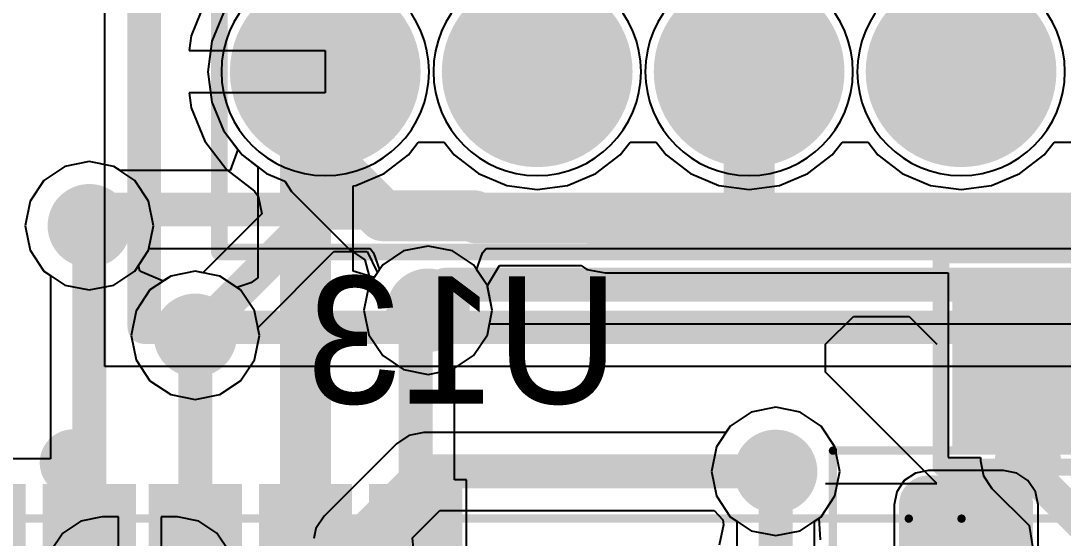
# Model space of a CAD drawing. Header units: millimetres. Extents: x 3.6 to 6.79, y 1.07 to 2.73.
# Drawn here: x 4.4539 to 4.6998, y 2.0483 to 2.1702 of the extents above; entities that cross this region are included whole.
import ezdxf

# ---------------------------------------------------------------- set-up
doc = ezdxf.new("R2010")
doc.units = ezdxf.units.MM
doc.header["$MEASUREMENT"] = 0
for name, color, linetype in [('BottomLayer', 5, 'Continuous'), ('BottomOverlay', 54, 'Continuous'), ('BottomPaste', 16, 'Continuous'), ('BottomSolder', 6, 'Continuous'), ('Mechanical13', 56, 'Continuous'), ('Mechanical15', 56, 'Continuous'), ('MidLayer1', 16, 'Continuous'), ('MidLayer2', 76, 'Continuous'), ('MultiLayer', 9, 'Continuous'), ('PadHoleLayer', 156, 'Continuous'), ('TopLayer', 1, 'Continuous'), ('TopOverlay', 2, 'Continuous'), ('TopPaste', 8, 'Continuous'), ('TopSolder', 216, 'Continuous'), ('ViaHoleLayer', 16, 'Continuous')]:
    doc.layers.add(name, color=color, linetype=linetype)

# ---------------------------------------------------------------- blocks, each defined once
blk = doc.blocks.new('61031621121_B_11')
at = {"layer": 'BottomOverlay'}
for p, q in [((0.12205, -0.39187), (0.12205, -0.41811)), ((0.12205, -0.41811), (0.14829, -0.39187)), ((0.14829, -0.39187), (0.15485, -0.39187)), ((0.15485, -0.39187), (0.1614, -0.39843)), ((0.1614, -0.39843), (0.1614, -0.41155)), ((0.1614, -0.41155), (0.15485, -0.41811))]:
    blk.add_line(p, q, dxfattribs=at)
blk = doc.blocks.new('RES_SMD_0603_B_91')
at = {"layer": 'BottomLayer'}
for points in [[(-0.04681, -0.01772), (-0.02319, -0.01772), (-0.04681, 0.01772), (-0.02319, 0.01772)], [(0.02468, -0.01772), (0.0483, -0.01772), (0.02468, 0.01771), (0.0483, 0.01771)]]:
    blk.add_solid(points, dxfattribs=at)
at = {"layer": 'BottomOverlay', "const_width": 0.00394}
for points in [[(0.035, 0.025), (-0.055, 0.025)], [(-0.055, 0.025), (-0.055, -0.025)], [(0.055, 0.025), (0.035, 0.025)], [(0.055, 0.025), (0.055, -0.025)], [(0.015, 0.02), (-0.015, 0.02)], [(-0.015, 0.02), (-0.015, -0.02)], [(0.015, 0.02), (0.015, -0.02)], [(0.015, -0.02), (-0.015, -0.02)], [(0.055, -0.025), (-0.055, -0.025)]]:
    blk.add_lwpolyline(points, dxfattribs=at)
at = {"layer": 'BottomOverlay', "const_width": 0.00197}
for points in [[(-0.05599, 0.025, 1), (-0.05402, 0.025, 1)], [(-0.05599, 0.025, 1), (-0.05402, 0.025, 1)], [(0.03401, 0.025, 1), (0.03598, 0.025, 1)], [(0.03401, 0.025, 1), (0.03598, 0.025, 1)], [(0.05401, 0.025, 1), (0.05598, 0.025, 1)], [(0.05401, 0.025, 1), (0.05598, 0.025, 1)], [(-0.01599, 0.02, 1), (-0.01402, 0.02, 1)], [(-0.01599, 0.02, 1), (-0.01402, 0.02, 1)], [(0.01401, 0.02, 1), (0.01598, 0.02, 1)], [(0.01401, 0.02, 1), (0.01598, 0.02, 1)], [(-0.01599, -0.02, 1), (-0.01402, -0.02, 1)], [(-0.01599, -0.02, 1), (-0.01402, -0.02, 1)], [(0.01401, -0.02, 1), (0.01598, -0.02, 1)], [(0.01401, -0.02, 1), (0.01598, -0.02, 1)], [(-0.05599, -0.025, 1), (-0.05402, -0.025, 1)], [(-0.05599, -0.025, 1), (-0.05402, -0.025, 1)], [(0.05401, -0.025, 1), (0.05598, -0.025, 1)], [(0.05401, -0.025, 1), (0.05598, -0.025, 1)]]:
    blk.add_lwpolyline(points, format="xyb", close=True, dxfattribs=at)
at = {"layer": 'BottomPaste'}
for points in [[(-0.04681, -0.01772), (-0.02319, -0.01772), (-0.04681, 0.01772), (-0.02319, 0.01772)], [(0.02468, -0.01772), (0.0483, -0.01772), (0.02468, 0.01771), (0.0483, 0.01771)]]:
    blk.add_solid(points, dxfattribs=at)
at = {"layer": 'BottomSolder'}
for points in [[(-0.05081, -0.02172), (-0.01919, -0.02172), (-0.05081, 0.02172), (-0.01919, 0.02172)], [(0.02068, -0.02172), (0.0523, -0.02172), (0.02068, 0.02171), (0.0523, 0.02171)]]:
    blk.add_solid(points, dxfattribs=at)
blk = doc.blocks.new('SAMTEC_FTS_108_04_X_D_115')
at = {"layer": 'BottomLayer', "const_width": 0.0225}
for points in [[(-0.18625, -0.025, 1), (-0.16375, -0.025, 1)], [(-0.13625, -0.025, 1), (-0.11375, -0.025, 1)], [(-0.08625, -0.025, 1), (-0.06375, -0.025, 1)], [(-0.03625, -0.025, 1), (-0.01375, -0.025, 1)]]:
    blk.add_lwpolyline(points, format="xyb", close=True, dxfattribs=at)
at = {"layer": 'BottomSolder'}
for points in [[(-0.15051, -0.025, 1), (-0.19949, -0.025, 1)], [(-0.10051, -0.025, 1), (-0.14949, -0.025, 1)], [(-0.05051, -0.025, 1), (-0.09949, -0.025, 1)], [(-0.00051, -0.025, 1), (-0.04949, -0.025, 1)], [(-0.19949, -0.025, 1), (-0.19949, -0.025, 1)], [(-0.15051, -0.025, 1), (-0.15051, -0.025, 1)], [(-0.14949, -0.025, 1), (-0.14949, -0.025, 1)], [(-0.10051, -0.025, 1), (-0.10051, -0.025, 1)], [(-0.09949, -0.025, 1), (-0.09949, -0.025, 1)], [(-0.05051, -0.025, 1), (-0.05051, -0.025, 1)], [(-0.04949, -0.025, 1), (-0.04949, -0.025, 1)]]:
    blk.add_lwpolyline(points, format="xyb", close=True, dxfattribs=at)
at = {"layer": 'BottomSolder', "const_width": 0.0225}
for points in [[(-0.18625, -0.025, 1), (-0.16375, -0.025, 1)], [(-0.13625, -0.025, 1), (-0.11375, -0.025, 1)], [(-0.08625, -0.025, 1), (-0.06375, -0.025, 1)], [(-0.03625, -0.025, 1), (-0.01375, -0.025, 1)]]:
    blk.add_lwpolyline(points, format="xyb", close=True, dxfattribs=at)
at = {"layer": 'Mechanical13', "const_width": 0.00394}
for points in [[(-0.21772, -0.08524), (-0.21772, 0.08524)], [(-0.2, -0.06748), (-0.2, 0.06748)], [(-0.18299, -0.03299), (-0.18299, -0.01701)], [(-0.18299, -0.01701), (-0.16701, -0.01701)], [(-0.16701, -0.03299), (-0.16701, -0.01701)], [(-0.13299, -0.03299), (-0.13299, -0.01701)], [(-0.13299, -0.01701), (-0.11701, -0.01701)], [(-0.11701, -0.03299), (-0.11701, -0.01701)], [(-0.08299, -0.03299), (-0.08299, -0.01701)], [(-0.08299, -0.01701), (-0.06701, -0.01701)], [(-0.06701, -0.03299), (-0.06701, -0.01701)], [(-0.03299, -0.03299), (-0.03299, -0.01701)], [(-0.03299, -0.01701), (-0.01701, -0.01701)], [(-0.01701, -0.03299), (-0.01701, -0.01701)], [(-0.18299, -0.03299), (-0.16701, -0.03299)], [(-0.13299, -0.03299), (-0.11701, -0.03299)], [(-0.08299, -0.03299), (-0.06701, -0.03299)], [(-0.03299, -0.03299), (-0.01701, -0.03299)], [(-0.2, -0.06748), (-0.15, -0.06748)], [(-0.15, -0.06748), (-0.1, -0.06748)], [(-0.1, -0.06748), (-0.05, -0.06748)], [(-0.05, -0.06748), (0, -0.06748)], [(0, -0.06748), (0.05, -0.06748)], [(-0.21772, -0.08524), (0.21772, -0.08524)]]:
    blk.add_lwpolyline(points, dxfattribs=at)
at = {"layer": 'Mechanical13', "const_width": 0.00197}
for points in [[(-0.18398, -0.01701, 1), (-0.18201, -0.01701, 1)], [(-0.18398, -0.01701, 1), (-0.18201, -0.01701, 1)], [(-0.16799, -0.01701, 1), (-0.16602, -0.01701, 1)], [(-0.16799, -0.01701, 1), (-0.16602, -0.01701, 1)], [(-0.13398, -0.01701, 1), (-0.13201, -0.01701, 1)], [(-0.13398, -0.01701, 1), (-0.13201, -0.01701, 1)], [(-0.11799, -0.01701, 1), (-0.11602, -0.01701, 1)], [(-0.11799, -0.01701, 1), (-0.11602, -0.01701, 1)], [(-0.08398, -0.01701, 1), (-0.08201, -0.01701, 1)], [(-0.08398, -0.01701, 1), (-0.08201, -0.01701, 1)], [(-0.06799, -0.01701, 1), (-0.06602, -0.01701, 1)], [(-0.06799, -0.01701, 1), (-0.06602, -0.01701, 1)], [(-0.03398, -0.01701, 1), (-0.03201, -0.01701, 1)], [(-0.03398, -0.01701, 1), (-0.03201, -0.01701, 1)], [(-0.01799, -0.01701, 1), (-0.01602, -0.01701, 1)], [(-0.01799, -0.01701, 1), (-0.01602, -0.01701, 1)], [(-0.18398, -0.03299, 1), (-0.18201, -0.03299, 1)], [(-0.18398, -0.03299, 1), (-0.18201, -0.03299, 1)], [(-0.16799, -0.03299, 1), (-0.16602, -0.03299, 1)], [(-0.16799, -0.03299, 1), (-0.16602, -0.03299, 1)], [(-0.13398, -0.03299, 1), (-0.13201, -0.03299, 1)], [(-0.13398, -0.03299, 1), (-0.13201, -0.03299, 1)], [(-0.11799, -0.03299, 1), (-0.11602, -0.03299, 1)], [(-0.11799, -0.03299, 1), (-0.11602, -0.03299, 1)], [(-0.08398, -0.03299, 1), (-0.08201, -0.03299, 1)], [(-0.08398, -0.03299, 1), (-0.08201, -0.03299, 1)], [(-0.06799, -0.03299, 1), (-0.06602, -0.03299, 1)], [(-0.06799, -0.03299, 1), (-0.06602, -0.03299, 1)], [(-0.03398, -0.03299, 1), (-0.03201, -0.03299, 1)], [(-0.03398, -0.03299, 1), (-0.03201, -0.03299, 1)], [(-0.01799, -0.03299, 1), (-0.01602, -0.03299, 1)], [(-0.01799, -0.03299, 1), (-0.01602, -0.03299, 1)], [(-0.20098, -0.06748, 1), (-0.19902, -0.06748, 1)], [(-0.20098, -0.06748, 1), (-0.19902, -0.06748, 1)], [(-0.15098, -0.06748, 1), (-0.14902, -0.06748, 1)], [(-0.15098, -0.06748, 1), (-0.14902, -0.06748, 1)], [(-0.10098, -0.06748, 1), (-0.09902, -0.06748, 1)], [(-0.10098, -0.06748, 1), (-0.09902, -0.06748, 1)], [(-0.05098, -0.06748, 1), (-0.04902, -0.06748, 1)], [(-0.05098, -0.06748, 1), (-0.04902, -0.06748, 1)], [(-0.00098, -0.06748, 1), (0.00098, -0.06748, 1)], [(-0.00098, -0.06748, 1), (0.00098, -0.06748, 1)], [(-0.2187, -0.08524, 1), (-0.21673, -0.08524, 1)], [(-0.2187, -0.08524, 1), (-0.21673, -0.08524, 1)]]:
    blk.add_lwpolyline(points, format="xyb", close=True, dxfattribs=at)
at = {"layer": 'Mechanical15'}
for p, q in [((-0.22697, -0.09449), (-0.22697, 0.09449)), ((0.22697, -0.09449), (-0.22697, -0.09449))]:
    blk.add_line(p, q, dxfattribs=at)
at = {"layer": 'MidLayer1', "const_width": 0.0225}
for points in [[(-0.18625, -0.025, 1), (-0.16375, -0.025, 1)], [(-0.13625, -0.025, 1), (-0.11375, -0.025, 1)], [(-0.08625, -0.025, 1), (-0.06375, -0.025, 1)], [(-0.03625, -0.025, 1), (-0.01375, -0.025, 1)]]:
    blk.add_lwpolyline(points, format="xyb", close=True, dxfattribs=at)
at = {"layer": 'MidLayer2', "const_width": 0.0225}
for points in [[(-0.18625, -0.025, 1), (-0.16375, -0.025, 1)], [(-0.13625, -0.025, 1), (-0.11375, -0.025, 1)], [(-0.08625, -0.025, 1), (-0.06375, -0.025, 1)], [(-0.03625, -0.025, 1), (-0.01375, -0.025, 1)]]:
    blk.add_lwpolyline(points, format="xyb", close=True, dxfattribs=at)
at = {"layer": 'MultiLayer', "const_width": 0.0225}
for points in [[(-0.18625, -0.025, 1), (-0.16375, -0.025, 1)], [(-0.13625, -0.025, 1), (-0.11375, -0.025, 1)], [(-0.08625, -0.025, 1), (-0.06375, -0.025, 1)], [(-0.03625, -0.025, 1), (-0.01375, -0.025, 1)]]:
    blk.add_lwpolyline(points, format="xyb", close=True, dxfattribs=at)
at = {"layer": 'PadHoleLayer', "const_width": 0.01398}
for points in [[(-0.18199, -0.025, 1), (-0.16801, -0.025, 1)], [(-0.13199, -0.025, 1), (-0.11801, -0.025, 1)], [(-0.08199, -0.025, 1), (-0.06801, -0.025, 1)], [(-0.03199, -0.025, 1), (-0.01801, -0.025, 1)]]:
    blk.add_lwpolyline(points, format="xyb", close=True, dxfattribs=at)
at = {"layer": 'TopLayer', "const_width": 0.0225}
for points in [[(-0.18625, -0.025, 1), (-0.16375, -0.025, 1)], [(-0.13625, -0.025, 1), (-0.11375, -0.025, 1)], [(-0.08625, -0.025, 1), (-0.06375, -0.025, 1)], [(-0.03625, -0.025, 1), (-0.01375, -0.025, 1)]]:
    blk.add_lwpolyline(points, format="xyb", close=True, dxfattribs=at)
at = {"layer": 'TopOverlay', "const_width": 0.00787}
for points in [[(-0.21772, -0.08524), (-0.21772, 0.08524)], [(-0.21772, -0.08524), (0.21772, -0.08524)]]:
    blk.add_lwpolyline(points, dxfattribs=at)
at = {"layer": 'TopOverlay', "const_width": 0.00394}
blk.add_lwpolyline([(-0.21968, -0.08524, 1), (-0.21575, -0.08524, 1)], format="xyb", close=True, dxfattribs=at)
blk.add_lwpolyline([(-0.21968, -0.08524, 1), (-0.21575, -0.08524, 1)], format="xyb", close=True, dxfattribs=at)
at = {"layer": 'TopSolder'}
for points in [[(-0.15051, -0.025, 1), (-0.19949, -0.025, 1)], [(-0.10051, -0.025, 1), (-0.14949, -0.025, 1)], [(-0.05051, -0.025, 1), (-0.09949, -0.025, 1)], [(-0.00051, -0.025, 1), (-0.04949, -0.025, 1)], [(-0.19949, -0.025, 1), (-0.19949, -0.025, 1)], [(-0.15051, -0.025, 1), (-0.15051, -0.025, 1)], [(-0.14949, -0.025, 1), (-0.14949, -0.025, 1)], [(-0.10051, -0.025, 1), (-0.10051, -0.025, 1)], [(-0.09949, -0.025, 1), (-0.09949, -0.025, 1)], [(-0.05051, -0.025, 1), (-0.05051, -0.025, 1)], [(-0.04949, -0.025, 1), (-0.04949, -0.025, 1)]]:
    blk.add_lwpolyline(points, format="xyb", close=True, dxfattribs=at)
at = {"layer": 'TopSolder', "const_width": 0.0225}
for points in [[(-0.18625, -0.025, 1), (-0.16375, -0.025, 1)], [(-0.13625, -0.025, 1), (-0.11375, -0.025, 1)], [(-0.08625, -0.025, 1), (-0.06375, -0.025, 1)], [(-0.03625, -0.025, 1), (-0.01375, -0.025, 1)]]:
    blk.add_lwpolyline(points, format="xyb", close=True, dxfattribs=at)
blk = doc.blocks.new('SOP65P640X110_16N_144')
at = {"layer": 'TopLayer'}
for points in [[(0.086, -0.02), (0.144, -0.02), (0.086, -0.006), (0.144, -0.006)], [(0.086, -0.045), (0.144, -0.045), (0.086, -0.031), (0.144, -0.031)], [(0.086, -0.071), (0.144, -0.071), (0.086, -0.057), (0.144, -0.057)], [(0.086, -0.097), (0.144, -0.097), (0.086, -0.083), (0.144, -0.083)]]:
    blk.add_solid(points, dxfattribs=at)
at = {"layer": 'TopPaste'}
for points in [[(0.086, -0.02), (0.144, -0.02), (0.086, -0.006), (0.144, -0.006)], [(0.086, -0.045), (0.144, -0.045), (0.086, -0.031), (0.144, -0.031)], [(0.086, -0.071), (0.144, -0.071), (0.086, -0.057), (0.144, -0.057)], [(0.086, -0.097), (0.144, -0.097), (0.086, -0.083), (0.144, -0.083)]]:
    blk.add_solid(points, dxfattribs=at)
at = {"layer": 'TopSolder'}
for points in [[(0.082, 0.002), (0.148, 0.002), (0.082, 0.024), (0.148, 0.024)], [(0.082, -0.024), (0.148, -0.024), (0.082, -0.002), (0.148, -0.002)], [(0.082, -0.049), (0.148, -0.049), (0.082, -0.027), (0.148, -0.027)], [(0.082, -0.075), (0.148, -0.075), (0.082, -0.053), (0.148, -0.053)], [(0.082, -0.101), (0.148, -0.101), (0.082, -0.079), (0.148, -0.079)]]:
    blk.add_solid(points, dxfattribs=at)
blk = doc.blocks.new('SOIC127P599X175_8N_152')
at = {"layer": 'Mechanical15', "const_width": 0.00197}
for points in [[(-0.14587, -0.1064), (-0.14587, 0.1064)], [(0.14587, -0.1064), (-0.14587, -0.1064)]]:
    blk.add_lwpolyline(points, dxfattribs=at)
at = {"layer": 'Mechanical15', "const_width": 0.000984}
blk.add_lwpolyline([(-0.14636, -0.1064, 1), (-0.14537, -0.1064, 1)], format="xyb", close=True, dxfattribs=at)
blk.add_lwpolyline([(-0.14636, -0.1064, 1), (-0.14537, -0.1064, 1)], format="xyb", close=True, dxfattribs=at)
at = {"layer": 'TopLayer', "const_width": 0.00295}
for points in [[(-0.13455, -0.06614, 1), (-0.13159, -0.06614, 1)], [(-0.13455, -0.08386, 1), (-0.13159, -0.08386, 1)]]:
    blk.add_lwpolyline(points, format="xyb", close=True, dxfattribs=at)
at = {"layer": 'TopLayer'}
for points in [[(-0.13307, -0.08681), (-0.06142, -0.08681), (-0.13307, -0.06319), (-0.06142, -0.06319)], [(-0.13602, -0.08386), (-0.05846, -0.08386), (-0.13602, -0.06614), (-0.05846, -0.06614)]]:
    blk.add_solid(points, dxfattribs=at)
at = {"layer": 'TopPaste', "const_width": 0.00295}
for points in [[(-0.13455, -0.06614, 1), (-0.13159, -0.06614, 1)], [(-0.13455, -0.08386, 1), (-0.13159, -0.08386, 1)]]:
    blk.add_lwpolyline(points, format="xyb", close=True, dxfattribs=at)
at = {"layer": 'TopPaste'}
for points in [[(-0.13307, -0.08681), (-0.06142, -0.08681), (-0.13307, -0.06319), (-0.06142, -0.06319)], [(-0.13602, -0.08386), (-0.05846, -0.08386), (-0.13602, -0.06614), (-0.05846, -0.06614)]]:
    blk.add_solid(points, dxfattribs=at)
at = {"layer": 'TopSolder', "const_width": 0.00695}
for points in [[(-0.13655, -0.06614, 1), (-0.12959, -0.06614, 1)], [(-0.13655, -0.08386, 1), (-0.12959, -0.08386, 1)]]:
    blk.add_lwpolyline(points, format="xyb", close=True, dxfattribs=at)
at = {"layer": 'TopSolder'}
for points in [[(-0.13307, -0.09081), (-0.06142, -0.09081), (-0.13307, -0.05919), (-0.06142, -0.05919)], [(-0.14002, -0.08386), (-0.05446, -0.08386), (-0.14002, -0.06614), (-0.05446, -0.06614)]]:
    blk.add_solid(points, dxfattribs=at)
blk = doc.blocks.new('SOIC127P599X175_8N_B_153')
at = {"layer": 'BottomOverlay'}
for points, const_width in [([(-0.15512, -0.09075, 1), (-0.16299, -0.09075, 1)], 0.00787), ([(-0.16496, -0.09075, 1), (-0.16102, -0.09075, 1)], 0.00394), ([(-0.15709, -0.09075, 1), (-0.15315, -0.09075, 1)], 0.00394)]:
    blk.add_lwpolyline(points, format="xyb", close=True, dxfattribs=dict(at, const_width=const_width))
at = {"layer": 'Mechanical13'}
for points, const_width in [([(-0.15512, -0.09075, 1), (-0.16299, -0.09075, 1)], 0.00787), ([(-0.16496, -0.09075, 1), (-0.16102, -0.09075, 1)], 0.00394), ([(-0.15709, -0.09075, 1), (-0.15315, -0.09075, 1)], 0.00394)]:
    blk.add_lwpolyline(points, format="xyb", close=True, dxfattribs=dict(at, const_width=const_width))
at = {"layer": 'Mechanical15', "const_width": 0.00197}
for points in [[(-0.14587, -0.1064), (-0.14587, 0.1064)], [(0.14587, 0.1064), (-0.14587, 0.1064)]]:
    blk.add_lwpolyline(points, dxfattribs=at)
at = {"layer": 'Mechanical15', "const_width": 0.000984}
blk.add_lwpolyline([(-0.14636, 0.1064, 1), (-0.14537, 0.1064, 1)], format="xyb", close=True, dxfattribs=at)
blk.add_lwpolyline([(-0.14636, 0.1064, 1), (-0.14537, 0.1064, 1)], format="xyb", close=True, dxfattribs=at)
blk = doc.blocks.new('SOIC127P599X175_8N_B_154')
at = {"layer": 'BottomOverlay'}
for points, const_width in [([(-0.15512, -0.09075, 1), (-0.16299, -0.09075, 1)], 0.00787), ([(-0.16496, -0.09075, 1), (-0.16102, -0.09075, 1)], 0.00394), ([(-0.15709, -0.09075, 1), (-0.15315, -0.09075, 1)], 0.00394)]:
    blk.add_lwpolyline(points, format="xyb", close=True, dxfattribs=dict(at, const_width=const_width))
at = {"layer": 'Mechanical13'}
for points, const_width in [([(-0.15512, -0.09075, 1), (-0.16299, -0.09075, 1)], 0.00787), ([(-0.16496, -0.09075, 1), (-0.16102, -0.09075, 1)], 0.00394), ([(-0.15709, -0.09075, 1), (-0.15315, -0.09075, 1)], 0.00394)]:
    blk.add_lwpolyline(points, format="xyb", close=True, dxfattribs=dict(at, const_width=const_width))
at = {"layer": 'Mechanical15', "const_width": 0.00197}
for points in [[(-0.14587, -0.1064), (-0.14587, 0.1064)], [(0.14587, -0.1064), (-0.14587, -0.1064)]]:
    blk.add_lwpolyline(points, dxfattribs=at)
at = {"layer": 'Mechanical15', "const_width": 0.000984}
blk.add_lwpolyline([(-0.14636, -0.1064, 1), (-0.14537, -0.1064, 1)], format="xyb", close=True, dxfattribs=at)
blk.add_lwpolyline([(-0.14636, -0.1064, 1), (-0.14537, -0.1064, 1)], format="xyb", close=True, dxfattribs=at)

msp = doc.modelspace()

# ---------------------------------------------------------------- linework, layer by layer
at = {"layer": 'BottomLayer'}
for p, q in [((4.50172, 2.1721), (4.49895, 2.16542)), ((4.49895, 2.16542), (4.498, 2.15824)), ((4.498, 2.15824), (4.49895, 2.15106)), ((4.49895, 2.15106), (4.50172, 2.14437)), ((4.50172, 2.14437), (4.50613, 2.13862)), ((4.47008, 2.13705), (4.46429, 2.1359)), ((4.47587, 2.1359), (4.47008, 2.13705)), ((4.50613, 2.13862), (4.51187, 2.13422)), ((4.46429, 2.1359), (4.45938, 2.13262)), ((4.48078, 2.13262), (4.47587, 2.1359)), ((4.45938, 2.13262), (4.4561, 2.12771)), ((4.48406, 2.12771), (4.48078, 2.13262)), ((4.51187, 2.13422), (4.51617, 2.13244)), ((4.51617, 2.13244), (4.51781, 2.12998)), ((4.51781, 2.12998), (4.53146, 2.11633)), ((4.4561, 2.12771), (4.45495, 2.12192)), ((4.48521, 2.12192), (4.48406, 2.12771)), ((4.45495, 2.12192), (4.4561, 2.11613)), ((4.48406, 2.11613), (4.48521, 2.12192)), ((4.4561, 2.11613), (4.45938, 2.11122)), ((4.48078, 2.11122), (4.48406, 2.11613)), ((4.53146, 2.11633), (4.53146, 2.11633)), ((4.53146, 2.11633), (4.5351, 2.1139)), ((4.5351, 2.1139), (4.53651, 2.10852)), ((4.56402, 2.10786), (4.56683, 2.11252)), ((4.56683, 2.11252), (4.58615, 2.11252)), ((4.58615, 2.11252), (4.58747, 2.11164)), ((4.45938, 2.11122), (4.46429, 2.10794)), ((4.47587, 2.10794), (4.48078, 2.11122)), ((4.48929, 2.11006), (4.48438, 2.10678)), ((4.49508, 2.11121), (4.48929, 2.11006)), ((4.50087, 2.11006), (4.49508, 2.11121)), ((4.50578, 2.10678), (4.50087, 2.11006)), ((4.58747, 2.11164), (4.59177, 2.11078)), ((4.59177, 2.11078), (4.59177, 2.11078)), ((4.59177, 2.11078), (4.6727, 2.11078)), ((4.6727, 2.11078), (4.6727, 2.06729)), ((4.46429, 2.10794), (4.47008, 2.10679)), ((4.47008, 2.10679), (4.47587, 2.10794)), ((4.53602, 2.10779), (4.53487, 2.102)), ((4.53651, 2.10852), (4.53602, 2.10779)), ((4.56404, 2.10752), (4.56402, 2.10786)), ((4.56513, 2.102), (4.56404, 2.10752)), ((4.48438, 2.10678), (4.4811, 2.10187)), ((4.50906, 2.10187), (4.50578, 2.10678)), ((4.4811, 2.10187), (4.47995, 2.09608)), ((4.51021, 2.09608), (4.50906, 2.10187)), ((4.53487, 2.102), (4.53602, 2.09621)), ((4.56398, 2.09621), (4.56513, 2.102)), ((4.47995, 2.09608), (4.4811, 2.09029)), ((4.50906, 2.09029), (4.51021, 2.09608)), ((4.53602, 2.09621), (4.5393, 2.0913)), ((4.5607, 2.0913), (4.56398, 2.09621)), ((4.4811, 2.09029), (4.48438, 2.08538)), ((4.50578, 2.08538), (4.50906, 2.09029)), ((4.5393, 2.0913), (4.54421, 2.08802)), ((4.55579, 2.08802), (4.5607, 2.0913)), ((4.54421, 2.08802), (4.55, 2.08687)), ((4.55, 2.08687), (4.55579, 2.08802)), ((4.48438, 2.08538), (4.48929, 2.0821)), ((4.50087, 2.0821), (4.50578, 2.08538)), ((4.48929, 2.0821), (4.49508, 2.08095)), ((4.49508, 2.08095), (4.50087, 2.0821)), ((4.62621, 2.07798), (4.6213, 2.0747)), ((4.632, 2.07913), (4.62621, 2.07798)), ((4.63779, 2.07798), (4.632, 2.07913)), ((4.6427, 2.0747), (4.63779, 2.07798)), ((4.549, 2.07318), (4.54549, 2.07248)), ((4.62028, 2.07318), (4.549, 2.07318)), ((4.6213, 2.0747), (4.62028, 2.07318)), ((4.64598, 2.06979), (4.6427, 2.0747)), ((4.54251, 2.07049), (4.52551, 2.05349)), ((4.54549, 2.07248), (4.54251, 2.07049)), ((4.64713, 2.064), (4.64598, 2.06979)), ((4.6727, 2.06729), (4.68034, 2.06729)), ((4.68034, 2.06729), (4.68034, 2.06649)), ((4.68034, 2.06649), (4.68103, 2.06298)), ((4.64598, 2.05821), (4.64713, 2.064)), ((4.68103, 2.06298), (4.68302, 2.06)), ((4.6427, 2.0533), (4.64598, 2.05821)), ((4.68302, 2.06), (4.69179, 2.05124)), ((4.47314, 2.05328), (4.46809, 2.05227)), ((4.477, 2.05328), (4.47314, 2.05328)), ((4.477, 2.00924), (4.477, 2.05328)), ((4.49086, 2.05328), (4.487, 2.05328)), ((4.487, 2.05328), (4.487, 2.00924)), ((4.49591, 2.05227), (4.49086, 2.05328)), ((4.52551, 2.05349), (4.52352, 2.05051)), ((4.54634, 2.04836), (4.5528, 2.05482)), ((4.5528, 2.05482), (4.6175, 2.05482)), ((4.6175, 2.05482), (4.61957, 2.05257)), ((4.64225, 2.053), (4.6427, 2.0533)), ((4.46809, 2.05227), (4.4638, 2.04941)), ((4.5002, 2.04941), (4.49591, 2.05227)), ((4.61969, 2.05137), (4.61866, 2.04664)), ((4.61957, 2.05257), (4.61969, 2.05137)), ((4.64255, 2.04784), (4.64225, 2.053)), ((4.69179, 2.05124), (4.69266, 2.0458)), ((4.4638, 2.04941), (4.46094, 2.04512)), ((4.50306, 2.04512), (4.5002, 2.04941)), ((4.52352, 2.05051), (4.52305, 2.04816)), ((4.54659, 2.0458), (4.54634, 2.04836))]:
    msp.add_line(p, q, dxfattribs=at)
for points, const_width in [([(4.52574, 2.13791), (4.52574, 2.15824)], 0.012), ([(4.62574, 2.12426), (4.62574, 2.15824)], 0.012), ([(4.52574, 2.13791), (4.53939, 2.12426)], 0.012), ([(4.53939, 2.12426), (4.56093, 2.12426)], 0.012), ([(4.56093, 2.12426), (4.56145, 2.12374)], 0.012), ([(4.56145, 2.12374), (4.59003, 2.12374)], 0.012), ([(4.59003, 2.12374), (4.59177, 2.122)], 0.012), ([(4.59177, 2.122), (4.72574, 2.122)], 0.012), ([(4.68951, 2.06649), (4.68951, 2.09)], 0.008), ([(4.68951, 2.06649), (4.70725, 2.04875)], 0.008), ([(4.532, 2.047), (4.549, 2.064)], 0.008), ([(4.549, 2.064), (4.632, 2.064)], 0.008), ([(4.632, 2.00424), (4.632, 2.064)], 0.008), ([(4.532, 2.00424), (4.532, 2.047)], 0.008)]:
    msp.add_lwpolyline(points, dxfattribs=dict(at, const_width=const_width))
for points, const_width in [([(4.52274, 2.15824, 1), (4.52874, 2.15824, 1)], 0.006), ([(4.62274, 2.15824, 1), (4.62874, 2.15824, 1)], 0.006), ([(4.52274, 2.13791, 1), (4.52874, 2.13791, 1)], 0.006), ([(4.52274, 2.13791, 1), (4.52874, 2.13791, 1)], 0.006), ([(4.46516, 2.12192, 1), (4.475, 2.12192, 1)], 0.00984), ([(4.53639, 2.12426, 1), (4.54239, 2.12426, 1)], 0.006), ([(4.53639, 2.12426, 1), (4.54239, 2.12426, 1)], 0.006), ([(4.55793, 2.12426, 1), (4.56393, 2.12426, 1)], 0.006), ([(4.55793, 2.12426, 1), (4.56393, 2.12426, 1)], 0.006), ([(4.55845, 2.12374, 1), (4.56445, 2.12374, 1)], 0.006), ([(4.55845, 2.12374, 1), (4.56445, 2.12374, 1)], 0.006), ([(4.58703, 2.12374, 1), (4.59303, 2.12374, 1)], 0.006), ([(4.58703, 2.12374, 1), (4.59303, 2.12374, 1)], 0.006), ([(4.62274, 2.12426, 1), (4.62874, 2.12426, 1)], 0.006), ([(4.58877, 2.122, 1), (4.59477, 2.122, 1)], 0.006), ([(4.58877, 2.122, 1), (4.59477, 2.122, 1)], 0.006), ([(4.54508, 2.102, 1), (4.55492, 2.102, 1)], 0.00984), ([(4.49016, 2.09608, 1), (4.5, 2.09608, 1)], 0.00984), ([(4.68751, 2.09, 1), (4.69151, 2.09, 1)], 0.004), ([(4.62708, 2.064, 1), (4.63692, 2.064, 1)], 0.00984), ([(4.68751, 2.06649, 1), (4.69151, 2.06649, 1)], 0.004), ([(4.68751, 2.06649, 1), (4.69151, 2.06649, 1)], 0.004), ([(4.547, 2.064, 1), (4.551, 2.064, 1)], 0.004), ([(4.547, 2.064, 1), (4.551, 2.064, 1)], 0.004), ([(4.63, 2.064, 1), (4.634, 2.064, 1)], 0.004), ([(4.63, 2.064, 1), (4.634, 2.064, 1)], 0.004), ([(4.53, 2.047, 1), (4.534, 2.047, 1)], 0.004), ([(4.53, 2.047, 1), (4.534, 2.047, 1)], 0.004)]:
    msp.add_lwpolyline(points, format="xyb", close=True, dxfattribs=dict(at, const_width=const_width))
at = {"layer": 'MidLayer1'}
for p, q in [((4.49735, 2.17463), (4.49408, 2.16672)), ((4.49408, 2.16672), (4.49362, 2.16324)), ((4.49362, 2.16324), (4.52574, 2.16324)), ((4.52574, 2.16324), (4.52574, 2.15324)), ((4.52574, 2.15324), (4.49362, 2.15324)), ((4.49362, 2.15324), (4.49408, 2.14975)), ((4.49408, 2.14975), (4.49735, 2.14185)), ((4.49735, 2.14185), (4.50256, 2.13506)), ((4.47008, 2.13705), (4.46429, 2.1359)), ((4.47587, 2.1359), (4.47008, 2.13705)), ((4.46429, 2.1359), (4.45938, 2.13262)), ((4.48078, 2.13262), (4.47587, 2.1359)), ((4.50256, 2.13506), (4.50904, 2.13009)), ((4.45938, 2.13262), (4.4561, 2.12771)), ((4.48406, 2.12771), (4.48078, 2.13262)), ((4.50904, 2.13009), (4.50995, 2.12893)), ((4.4561, 2.12771), (4.45495, 2.12192)), ((4.48521, 2.12192), (4.48406, 2.12771)), ((4.50995, 2.12893), (4.51078, 2.12476)), ((4.51078, 2.12476), (4.49688, 2.11085)), ((4.45495, 2.12192), (4.4561, 2.11613)), ((4.48406, 2.11613), (4.48521, 2.12192)), ((4.4561, 2.11613), (4.45938, 2.11122)), ((4.48078, 2.11122), (4.48406, 2.11613)), ((4.50985, 2.09788), (4.5278, 2.11582)), ((4.5278, 2.11582), (4.53566, 2.11582)), ((4.53566, 2.11582), (4.53804, 2.11082)), ((4.45938, 2.11122), (4.46429, 2.10794)), ((4.47587, 2.10794), (4.48078, 2.11122)), ((4.48929, 2.11006), (4.48438, 2.10678)), ((4.49508, 2.11121), (4.48929, 2.11006)), ((4.49688, 2.11085), (4.49508, 2.11121)), ((4.53804, 2.11082), (4.53602, 2.10779)), ((4.46429, 2.10794), (4.47008, 2.10679)), ((4.47008, 2.10679), (4.47587, 2.10794)), ((4.53602, 2.10779), (4.53487, 2.102)), ((4.48438, 2.10678), (4.4811, 2.10187)), ((4.4811, 2.10187), (4.47995, 2.09608)), ((4.53487, 2.102), (4.53602, 2.09621)), ((4.51021, 2.09608), (4.50985, 2.09788)), ((4.56398, 2.09621), (4.5645, 2.09882)), ((4.5645, 2.09882), (5.26546, 2.09882)), ((4.47995, 2.09608), (4.4811, 2.09029)), ((4.50906, 2.09029), (4.51021, 2.09608)), ((4.53602, 2.09621), (4.5393, 2.0913)), ((4.5607, 2.0913), (4.56398, 2.09621)), ((4.4811, 2.09029), (4.48438, 2.08538)), ((4.50578, 2.08538), (4.50906, 2.09029)), ((4.5393, 2.0913), (4.54421, 2.08802)), ((4.55579, 2.08802), (4.5607, 2.0913)), ((4.54421, 2.08802), (4.55, 2.08687)), ((4.55, 2.08687), (4.55579, 2.08802)), ((4.48438, 2.08538), (4.48929, 2.0821)), ((4.50087, 2.0821), (4.50578, 2.08538)), ((4.48929, 2.0821), (4.49508, 2.08095)), ((4.49508, 2.08095), (4.50087, 2.0821)), ((4.62621, 2.07798), (4.6213, 2.0747)), ((4.632, 2.07913), (4.62621, 2.07798)), ((4.63779, 2.07798), (4.632, 2.07913)), ((4.6427, 2.0747), (4.63779, 2.07798)), ((4.6213, 2.0747), (4.61802, 2.06979)), ((4.64598, 2.06979), (4.6427, 2.0747)), ((4.61802, 2.06979), (4.61687, 2.064)), ((4.64713, 2.064), (4.64598, 2.06979)), ((4.61687, 2.064), (4.61802, 2.05821)), ((4.64598, 2.05821), (4.64713, 2.064)), ((4.61802, 2.05821), (4.6213, 2.0533)), ((4.6427, 2.0533), (4.64598, 2.05821)), ((4.6213, 2.0533), (4.62621, 2.05002)), ((4.63779, 2.05002), (4.6427, 2.0533)), ((4.62621, 2.05002), (4.632, 2.04887)), ((4.632, 2.04887), (4.63779, 2.05002))]:
    msp.add_line(p, q, dxfattribs=at)
for points, const_width in [([(4.46516, 2.12192, 1), (4.475, 2.12192, 1)], 0.00984), ([(4.522, 2.125, 1), (4.526, 2.125, 1)], 0.004), ([(4.522, 2.125, 1), (4.526, 2.125, 1)], 0.004), ([(4.54508, 2.102, 1), (4.55492, 2.102, 1)], 0.00984), ([(4.552, 2.108, 1), (4.556, 2.108, 1)], 0.004), ([(4.552, 2.108, 1), (4.556, 2.108, 1)], 0.004), ([(4.548, 2.104, 1), (4.552, 2.104, 1)], 0.004), ([(4.548, 2.104, 1), (4.552, 2.104, 1)], 0.004), ([(4.49016, 2.09608, 1), (4.5, 2.09608, 1)], 0.00984), ([(4.548, 2.102, 1), (4.552, 2.102, 1)], 0.004), ([(4.49308, 2.09608, 1), (4.49708, 2.09608, 1)], 0.004), ([(4.62708, 2.064, 1), (4.63692, 2.064, 1)], 0.00984)]:
    msp.add_lwpolyline(points, format="xyb", close=True, dxfattribs=dict(at, const_width=const_width))
at = {"layer": 'MidLayer1', "const_width": 0.008}
for points in [[(4.49508, 2.09608), (4.524, 2.125)], [(4.524, 2.125), (5.379, 2.125)], [(4.55, 2.104), (4.554, 2.108)], [(4.554, 2.108), (5.317, 2.108)], [(4.55, 2.102), (4.55, 2.104)]]:
    msp.add_lwpolyline(points, dxfattribs=at)
at = {"layer": 'MidLayer2'}
for p, q in [((4.50172, 2.1721), (4.49895, 2.16542)), ((4.49895, 2.16542), (4.498, 2.15824)), ((4.498, 2.15824), (4.49895, 2.15106)), ((4.49895, 2.15106), (4.50172, 2.14437)), ((4.50172, 2.14437), (4.50514, 2.13991)), ((4.50514, 2.13991), (4.50331, 2.13491)), ((4.47008, 2.13705), (4.46429, 2.1359)), ((4.47587, 2.1359), (4.47008, 2.13705)), ((4.46429, 2.1359), (4.45938, 2.13262)), ((4.47735, 2.13491), (4.47587, 2.1359)), ((4.50331, 2.13491), (4.47735, 2.13491)), ((4.45938, 2.13262), (4.4561, 2.12771)), ((4.4561, 2.12771), (4.45495, 2.12192)), ((4.45495, 2.12192), (4.4561, 2.11613)), ((4.4561, 2.11613), (4.45938, 2.11122)), ((4.48078, 2.11122), (4.48406, 2.11613)), ((4.48406, 2.11613), (4.48415, 2.11656)), ((4.48415, 2.11656), (4.53632, 2.11656)), ((4.53632, 2.11656), (4.53713, 2.11551)), ((4.53713, 2.11551), (4.53854, 2.11156)), ((4.56146, 2.11156), (4.56287, 2.11551)), ((4.56287, 2.11551), (4.56368, 2.11656)), ((4.56368, 2.11656), (5.34568, 2.11656)), ((4.45938, 2.11122), (4.46429, 2.10794)), ((4.47587, 2.10794), (4.48078, 2.11122)), ((4.48929, 2.11006), (4.48438, 2.10678)), ((4.49508, 2.11121), (4.48929, 2.11006)), ((4.50087, 2.11006), (4.49508, 2.11121)), ((4.50578, 2.10678), (4.50087, 2.11006)), ((4.53854, 2.11156), (4.53602, 2.10779)), ((4.56398, 2.10779), (4.56146, 2.11156)), ((4.46429, 2.10794), (4.47008, 2.10679)), ((4.47008, 2.10679), (4.47587, 2.10794)), ((4.53602, 2.10779), (4.53487, 2.102)), ((4.56513, 2.102), (4.56398, 2.10779)), ((4.48438, 2.10678), (4.4811, 2.10187)), ((4.50906, 2.10187), (4.50578, 2.10678)), ((4.4811, 2.10187), (4.47995, 2.09608)), ((4.51021, 2.09608), (4.50906, 2.10187)), ((4.53487, 2.102), (4.53602, 2.09621)), ((4.56398, 2.09621), (4.56513, 2.102)), ((4.47995, 2.09608), (4.4811, 2.09029)), ((4.50906, 2.09029), (4.51021, 2.09608)), ((4.53602, 2.09621), (4.5393, 2.0913)), ((4.5607, 2.0913), (4.56398, 2.09621)), ((4.4811, 2.09029), (4.48438, 2.08538)), ((4.50578, 2.08538), (4.50906, 2.09029)), ((4.5393, 2.0913), (4.54421, 2.08802)), ((4.55579, 2.08802), (4.5607, 2.0913)), ((4.54421, 2.08802), (4.55, 2.08687)), ((4.55, 2.08687), (4.55579, 2.08802)), ((4.48438, 2.08538), (4.48929, 2.0821)), ((4.50087, 2.0821), (4.50578, 2.08538)), ((4.48929, 2.0821), (4.49508, 2.08095)), ((4.49508, 2.08095), (4.50087, 2.0821)), ((4.62621, 2.07798), (4.6213, 2.0747)), ((4.632, 2.07913), (4.62621, 2.07798)), ((4.63779, 2.07798), (4.632, 2.07913)), ((4.6427, 2.0747), (4.63779, 2.07798)), ((4.6213, 2.0747), (4.61802, 2.06979)), ((4.64598, 2.06979), (4.6427, 2.0747)), ((4.61802, 2.06979), (4.61687, 2.064)), ((4.64713, 2.064), (4.64598, 2.06979)), ((4.61687, 2.064), (4.61802, 2.05821)), ((4.64598, 2.05821), (4.64713, 2.064)), ((4.61802, 2.05821), (4.6213, 2.0533)), ((4.6427, 2.0533), (4.64598, 2.05821)), ((4.6213, 2.0533), (4.62621, 2.05002)), ((4.63779, 2.05002), (4.6427, 2.0533)), ((4.62621, 2.05002), (4.632, 2.04887)), ((4.632, 2.04887), (4.63779, 2.05002))]:
    msp.add_line(p, q, dxfattribs=at)
for points, const_width in [([(4.46516, 2.12192, 1), (4.475, 2.12192, 1)], 0.00984), ([(4.47189, 2.12574, 1), (4.47589, 2.12574, 1)], 0.004), ([(4.47189, 2.12574, 1), (4.47589, 2.12574, 1)], 0.004), ([(4.46808, 2.12192, 1), (4.47208, 2.12192, 1)], 0.004), ([(4.54508, 2.102, 1), (4.55492, 2.102, 1)], 0.00984), ([(4.49016, 2.09608, 1), (4.5, 2.09608, 1)], 0.00984), ([(4.62708, 2.064, 1), (4.63692, 2.064, 1)], 0.00984)]:
    msp.add_lwpolyline(points, format="xyb", close=True, dxfattribs=dict(at, const_width=const_width))
at = {"layer": 'MidLayer2', "const_width": 0.008}
for points in [[(4.47008, 2.12192), (4.47389, 2.12574)], [(4.47389, 2.12574), (5.35486, 2.12574)]]:
    msp.add_lwpolyline(points, dxfattribs=at)
at = {"layer": 'MultiLayer', "const_width": 0.00984}
for points in [[(4.46516, 2.12192, 1), (4.475, 2.12192, 1)], [(4.54508, 2.102, 1), (4.55492, 2.102, 1)], [(4.49016, 2.09608, 1), (4.5, 2.09608, 1)], [(4.62708, 2.064, 1), (4.63692, 2.064, 1)]]:
    msp.add_lwpolyline(points, format="xyb", close=True, dxfattribs=at)
at = {"layer": 'TopLayer'}
for p, q in [((4.50172, 2.1721), (4.49895, 2.16542)), ((4.49895, 2.16542), (4.498, 2.15824)), ((4.498, 2.15824), (4.49895, 2.15106)), ((4.49895, 2.15106), (4.50172, 2.14437)), ((4.50172, 2.14437), (4.50613, 2.13862)), ((4.54535, 2.13862), (4.54767, 2.14164)), ((4.54767, 2.14164), (4.55381, 2.14164)), ((4.55381, 2.14164), (4.55613, 2.13862)), ((4.59535, 2.13862), (4.59767, 2.14164)), ((4.59767, 2.14164), (4.60381, 2.14164)), ((4.60381, 2.14164), (4.60613, 2.13862)), ((4.64535, 2.13862), (4.64767, 2.14164)), ((4.64767, 2.14164), (4.65381, 2.14164)), ((4.65381, 2.14164), (4.65613, 2.13862)), ((4.69535, 2.13862), (4.69767, 2.14164)), ((4.69767, 2.14164), (4.70381, 2.14164)), ((4.47008, 2.13705), (4.46429, 2.1359)), ((4.47587, 2.1359), (4.47008, 2.13705)), ((4.50613, 2.13862), (4.50986, 2.13576)), ((4.53961, 2.13422), (4.54535, 2.13862)), ((4.55613, 2.13862), (4.56187, 2.13422)), ((4.58961, 2.13422), (4.59535, 2.13862)), ((4.60613, 2.13862), (4.61187, 2.13422)), ((4.63961, 2.13422), (4.64535, 2.13862)), ((4.65613, 2.13862), (4.66187, 2.13422)), ((4.68961, 2.13422), (4.69535, 2.13862)), ((4.46429, 2.1359), (4.45938, 2.13262)), ((4.48078, 2.13262), (4.47587, 2.1359)), ((4.50986, 2.13576), (4.50986, 2.10961)), ((4.45938, 2.13262), (4.4561, 2.12771)), ((4.48406, 2.12771), (4.48078, 2.13262)), ((4.53292, 2.13144), (4.53961, 2.13422)), ((4.56187, 2.13422), (4.56856, 2.13144)), ((4.58292, 2.13144), (4.58961, 2.13422)), ((4.61187, 2.13422), (4.61856, 2.13144)), ((4.63292, 2.13144), (4.63961, 2.13422)), ((4.66187, 2.13422), (4.66856, 2.13144)), ((4.68292, 2.13144), (4.68961, 2.13422)), ((4.53229, 2.13136), (4.53292, 2.13144)), ((4.53229, 2.11122), (4.53229, 2.13136)), ((4.56856, 2.13144), (4.57574, 2.1305)), ((4.57574, 2.1305), (4.58292, 2.13144)), ((4.61856, 2.13144), (4.62574, 2.1305)), ((4.62574, 2.1305), (4.63292, 2.13144)), ((4.66856, 2.13144), (4.67574, 2.1305)), ((4.67574, 2.1305), (4.68292, 2.13144)), ((4.4561, 2.12771), (4.45495, 2.12192)), ((4.48521, 2.12192), (4.48406, 2.12771)), ((4.45495, 2.12192), (4.4561, 2.11613)), ((4.48406, 2.11613), (4.48521, 2.12192)), ((4.4561, 2.11613), (4.45938, 2.11122)), ((4.4817, 2.1126), (4.48406, 2.11613)), ((4.54421, 2.11598), (4.5393, 2.1127)), ((4.55, 2.11713), (4.54421, 2.11598)), ((4.55579, 2.11598), (4.55, 2.11713)), ((4.5607, 2.1127), (4.55579, 2.11598)), ((4.48198, 2.11119), (4.4817, 2.1126)), ((4.5393, 2.1127), (4.53729, 2.1097)), ((4.56398, 2.10779), (4.5607, 2.1127)), ((4.45938, 2.11122), (4.4609, 2.1102)), ((4.4609, 2.1102), (4.4609, 2.067)), ((4.48732, 2.10892), (4.48198, 2.11119)), ((4.48929, 2.11006), (4.48767, 2.10898)), ((4.49508, 2.11121), (4.48929, 2.11006)), ((4.50087, 2.11006), (4.49508, 2.11121)), ((4.50486, 2.10739), (4.50087, 2.11006)), ((4.53729, 2.1097), (4.53229, 2.11122)), ((4.48767, 2.10898), (4.48732, 2.10892)), ((4.5082, 2.10845), (4.50486, 2.10739)), ((4.50986, 2.10961), (4.5082, 2.10845)), ((4.56513, 2.102), (4.56398, 2.10779)), ((4.56398, 2.09621), (4.56513, 2.102)), ((4.5607, 2.0913), (4.56398, 2.09621)), ((4.55626, 2.08833), (4.5607, 2.0913)), ((4.55626, 2.062), (4.55626, 2.08833)), ((4.62621, 2.07798), (4.6213, 2.0747)), ((4.632, 2.07913), (4.62621, 2.07798)), ((4.63779, 2.07798), (4.632, 2.07913)), ((4.6427, 2.0747), (4.63779, 2.07798)), ((4.6213, 2.0747), (4.61802, 2.06979)), ((4.64598, 2.06979), (4.6427, 2.0747)), ((4.61802, 2.06979), (4.61687, 2.064)), ((4.64713, 2.064), (4.64598, 2.06979)), ((4.4609, 2.067), (4.44908, 2.067)), ((4.61687, 2.064), (4.61802, 2.05821)), ((4.64598, 2.05821), (4.64713, 2.064)), ((4.66496, 2.0636), (4.66233, 2.06184)), ((4.66806, 2.06422), (4.66496, 2.0636)), ((4.68578, 2.06422), (4.66806, 2.06422)), ((4.68888, 2.0636), (4.68578, 2.06422)), ((4.69151, 2.06184), (4.68888, 2.0636)), ((4.55908, 2.062), (4.55626, 2.062)), ((4.55908, 1.994), (4.55908, 2.062)), ((4.66233, 2.06184), (4.66057, 2.05921)), ((4.69327, 2.05921), (4.69151, 2.06184)), ((4.61802, 2.05821), (4.6213, 2.0533)), ((4.6427, 2.0533), (4.64598, 2.05821)), ((4.66057, 2.05921), (4.65995, 2.05611)), ((4.69389, 2.05611), (4.69327, 2.05921)), ((4.65995, 2.05611), (4.65995, 2.02946)), ((4.69389, 1.98446), (4.69389, 2.05611)), ((4.6213, 2.0533), (4.62282, 2.05228)), ((4.64118, 2.05228), (4.6427, 2.0533)), ((4.62282, 2.05228), (4.62282, 2.033)), ((4.64118, 2.0368), (4.64118, 2.05228))]:
    msp.add_line(p, q, dxfattribs=at)
for points, const_width in [([(4.52108, 2.15357), (4.52574, 2.15824)], 0.012), ([(4.52108, 2.028), (4.52108, 2.15357)], 0.012), ([(4.47008, 2.028), (4.47008, 2.12192)], 0.008), ([(4.54708, 2.09908), (4.55, 2.102)], 0.008), ([(4.54708, 2.028), (4.54708, 2.09908)], 0.008), ([(4.49508, 2.028), (4.49508, 2.09608)], 0.008), ([(4.632, 2.033), (4.632, 2.064)], 0.008)]:
    msp.add_lwpolyline(points, dxfattribs=dict(at, const_width=const_width))
for points, const_width in [([(4.52274, 2.15824, 1), (4.52874, 2.15824, 1)], 0.006), ([(4.51808, 2.15357, 1), (4.52408, 2.15357, 1)], 0.006), ([(4.51808, 2.15357, 1), (4.52408, 2.15357, 1)], 0.006), ([(4.46516, 2.12192, 1), (4.475, 2.12192, 1)], 0.00984), ([(4.46808, 2.12192, 1), (4.47208, 2.12192, 1)], 0.004), ([(4.54508, 2.102, 1), (4.55492, 2.102, 1)], 0.00984), ([(4.49016, 2.09608, 1), (4.5, 2.09608, 1)], 0.00984), ([(4.548, 2.102, 1), (4.552, 2.102, 1)], 0.004), ([(4.54508, 2.09908, 1), (4.54908, 2.09908, 1)], 0.004), ([(4.54508, 2.09908, 1), (4.54908, 2.09908, 1)], 0.004), ([(4.49308, 2.09608, 1), (4.49708, 2.09608, 1)], 0.004), ([(4.62708, 2.064, 1), (4.63692, 2.064, 1)], 0.00984), ([(4.63, 2.064, 1), (4.634, 2.064, 1)], 0.004)]:
    msp.add_lwpolyline(points, format="xyb", close=True, dxfattribs=dict(at, const_width=const_width))
at = {"layer": 'ViaHoleLayer', "const_width": 0.00591}
for points in [[(4.46713, 2.12192, 1), (4.47303, 2.12192, 1)], [(4.54705, 2.102, 1), (4.55295, 2.102, 1)], [(4.49213, 2.09608, 1), (4.49803, 2.09608, 1)], [(4.62905, 2.064, 1), (4.63495, 2.064, 1)]]:
    msp.add_lwpolyline(points, format="xyb", close=True, dxfattribs=at)

# ---------------------------------------------------------------- block references
for name, p, rotation in [('61031621121_B_11', (4.25192, 1.93914), 90), ('SAMTEC_FTS_108_04_X_D_115', (4.70074, 2.18324), 360), ('RES_SMD_0603_B_91', (4.726, 2.09), 180), ('SOIC127P599X175_8N_152', (4.75192, 1.92304), 270), ('SOIC127P599X175_8N_B_153', (4.557, 1.907), 270), ('SOIC127P599X175_8N_B_154', (4.78225, 1.907), 270), ('SOP65P640X110_16N_144', (4.45708, 1.913), 90)]:
    msp.add_blockref(name, p, dxfattribs=dict(rotation=rotation))

# ---------------------------------------------------------------- texts
at = {"layer": 'BottomOverlay', "text_generation_flag": 2}
msp.add_text('U13', height=0.03, dxfattribs=at).set_placement((4.595, 2.08))

doc.saveas('drawing.dxf')
